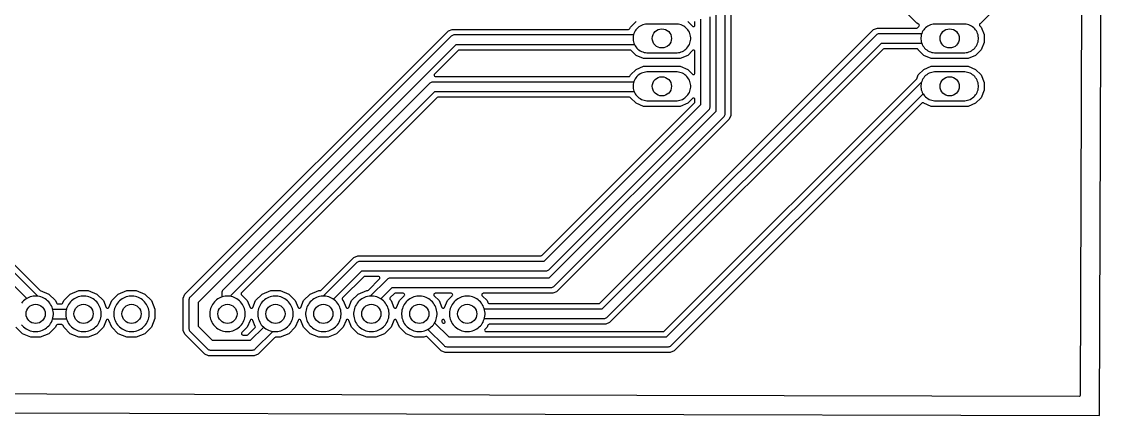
# Model space of a CAD drawing. Header units: millimetres. Extents: x 5.1 to 93.4, y 8.6 to 68.4.
# Drawn here: x 36.1 to 93.4, y 8.6 to 29.5 of the extents above; entities that cross this region are included whole.
import ezdxf

# ---------------------------------------------------------------- set-up
doc = ezdxf.new("R2010")
doc.units = ezdxf.units.MM

msp = doc.modelspace()

# ---------------------------------------------------------------- linework, layer by layer
at = {"layer": '16_copper'}
for points in [[(92.121, 9.614), (92.146, 9.632), (92.162, 9.657), (92.168, 9.684), (92.36, 67.11), (92.354, 67.14), (92.337, 67.165), (92.312, 67.181), (92.284, 67.186), (6.369, 67.382), (6.339, 67.376), (6.314, 67.358), (6.298, 67.333), (6.292, 67.306), (6.1, 9.88), (6.106, 9.85), (6.123, 9.825), (6.148, 9.809), (6.176, 9.804), (92.091, 9.608)], [(58.941, 28.744), (58.904, 28.732), (58.869, 28.714), (58.837, 28.691), (45.009, 14.863), (44.986, 14.831), (44.968, 14.796), (44.956, 14.759), (44.95, 14.72), (44.95, 13.18), (44.956, 13.141), (44.968, 13.104), (44.986, 13.069), (45.009, 13.037), (45.937, 12.109), (45.969, 12.086), (46.004, 12.068), (46.041, 12.056), (46.08, 12.05), (48.32, 12.05), (48.359, 12.056), (48.396, 12.068), (48.431, 12.086), (48.463, 12.109), (49.393, 13.04), (49.407, 13.037), (49.489, 13.03), (49.571, 13.03), (49.653, 13.037), (49.734, 13.052), (49.813, 13.073), (49.89, 13.101), (49.964, 13.136), (50.035, 13.177), (50.103, 13.224), (50.166, 13.276), (50.224, 13.334), (50.276, 13.397), (50.323, 13.465), (50.364, 13.536), (50.399, 13.61), (50.427, 13.687), (50.448, 13.766), (50.463, 13.847), (50.47, 13.929), (50.47, 14.011), (50.463, 14.093), (50.448, 14.174), (50.427, 14.253), (50.399, 14.33), (50.364, 14.404), (50.323, 14.475), (50.276, 14.543), (50.224, 14.606), (50.166, 14.664), (50.103, 14.716), (50.035, 14.763), (49.964, 14.804), (49.89, 14.839), (49.813, 14.867), (49.734, 14.888), (49.653, 14.903), (49.571, 14.91), (49.489, 14.91), (49.407, 14.903), (49.326, 14.888), (49.247, 14.867), (49.17, 14.839), (49.096, 14.804), (49.025, 14.763), (48.957, 14.716), (48.894, 14.664), (48.836, 14.606), (48.784, 14.543), (48.737, 14.475), (48.696, 14.404), (48.661, 14.33), (48.633, 14.253), (48.612, 14.174), (48.597, 14.093), (48.59, 14.011), (48.59, 13.929), (48.597, 13.847), (48.612, 13.766), (48.633, 13.687), (48.661, 13.61), (48.696, 13.536), (48.737, 13.465), (48.784, 13.397), (48.836, 13.334), (48.894, 13.276), (48.91, 13.263), (48.196, 12.55), (46.204, 12.55), (45.45, 13.304), (45.45, 14.596), (59.104, 28.25), (68.546, 28.25), (68.548, 28.244), (68.584, 28.178), (68.625, 28.116), (68.673, 28.058), (68.726, 28.005), (68.784, 27.957), (68.846, 27.916), (68.912, 27.88), (68.981, 27.852), (69.053, 27.83), (69.126, 27.815), (69.201, 27.808), (70.799, 27.808), (70.874, 27.815), (70.947, 27.83), (71.019, 27.852), (71.088, 27.88), (71.154, 27.916), (71.216, 27.957), (71.274, 28.005), (71.327, 28.058), (71.375, 28.116), (71.416, 28.178), (71.452, 28.244), (71.48, 28.313), (71.502, 28.385), (71.517, 28.458), (71.524, 28.533), (71.524, 28.607), (71.517, 28.682), (71.502, 28.755), (71.48, 28.827), (71.452, 28.896), (71.416, 28.962), (71.375, 29.024), (71.327, 29.082), (71.274, 29.135), (71.216, 29.183), (71.154, 29.224), (71.088, 29.26), (71.019, 29.288), (70.947, 29.31), (70.874, 29.325), (70.799, 29.332), (69.201, 29.332), (69.126, 29.325), (69.053, 29.31), (68.981, 29.288), (68.912, 29.26), (68.846, 29.224), (68.784, 29.183), (68.726, 29.135), (68.673, 29.082), (68.625, 29.024), (68.584, 28.962), (68.548, 28.896), (68.52, 28.827), (68.498, 28.755), (68.497, 28.75), (58.98, 28.75)], [(67.016, 13.738), (67.051, 13.756), (67.083, 13.779), (81.624, 28.32), (83.758, 28.32), (83.76, 28.313), (83.788, 28.244), (83.824, 28.178), (83.865, 28.116), (83.913, 28.058), (83.966, 28.005), (84.024, 27.957), (84.086, 27.916), (84.152, 27.88), (84.221, 27.852), (84.293, 27.83), (84.366, 27.815), (84.441, 27.808), (86.039, 27.808), (86.114, 27.815), (86.187, 27.83), (86.259, 27.852), (86.328, 27.88), (86.394, 27.916), (86.456, 27.957), (86.514, 28.005), (86.567, 28.058), (86.615, 28.116), (86.656, 28.178), (86.692, 28.244), (86.72, 28.313), (86.742, 28.385), (86.757, 28.458), (86.764, 28.533), (86.764, 28.607), (86.757, 28.682), (86.742, 28.755), (86.72, 28.827), (86.692, 28.896), (86.656, 28.962), (86.615, 29.024), (86.567, 29.082), (86.514, 29.135), (86.456, 29.183), (86.394, 29.224), (86.328, 29.26), (86.259, 29.288), (86.187, 29.31), (86.114, 29.325), (86.039, 29.332), (84.441, 29.332), (84.366, 29.325), (84.293, 29.31), (84.221, 29.288), (84.152, 29.26), (84.086, 29.224), (84.024, 29.183), (83.966, 29.135), (83.913, 29.082), (83.865, 29.024), (83.824, 28.962), (83.788, 28.896), (83.76, 28.827), (83.758, 28.82), (81.5, 28.82), (81.461, 28.814), (81.424, 28.802), (81.389, 28.784), (81.357, 28.761), (66.816, 14.22), (60.596, 14.22), (60.587, 14.253), (60.559, 14.33), (60.524, 14.404), (60.483, 14.475), (60.436, 14.543), (60.384, 14.606), (60.326, 14.664), (60.263, 14.716), (60.195, 14.763), (60.124, 14.804), (60.05, 14.839), (59.973, 14.867), (59.894, 14.888), (59.813, 14.903), (59.731, 14.91), (59.649, 14.91), (59.567, 14.903), (59.486, 14.888), (59.407, 14.867), (59.33, 14.839), (59.256, 14.804), (59.185, 14.763), (59.117, 14.716), (59.054, 14.664), (58.996, 14.606), (58.944, 14.543), (58.897, 14.475), (58.856, 14.404), (58.821, 14.33), (58.793, 14.253), (58.772, 14.174), (58.757, 14.093), (58.75, 14.011), (58.75, 13.929), (58.757, 13.847), (58.772, 13.766), (58.793, 13.687), (58.821, 13.61), (58.856, 13.536), (58.897, 13.465), (58.944, 13.397), (58.996, 13.334), (59.054, 13.276), (59.117, 13.224), (59.185, 13.177), (59.256, 13.136), (59.33, 13.101), (59.407, 13.073), (59.486, 13.052), (59.567, 13.037), (59.649, 13.03), (59.731, 13.03), (59.813, 13.037), (59.894, 13.052), (59.973, 13.073), (60.05, 13.101), (60.124, 13.136), (60.195, 13.177), (60.263, 13.224), (60.326, 13.276), (60.384, 13.334), (60.436, 13.397), (60.483, 13.465), (60.524, 13.536), (60.559, 13.61), (60.587, 13.687), (60.596, 13.72), (66.94, 13.72), (66.979, 13.726)], [(68.283, 26.556), (68.308, 26.573), (68.323, 26.597), (68.338, 26.632), (68.636, 26.93), (69.027, 27.092), (70.973, 27.092), (71.364, 26.93), (71.62, 26.674), (71.645, 26.657), (71.675, 26.652), (71.705, 26.658), (71.729, 26.676), (71.745, 26.702), (71.75, 26.728), (71.75, 27.872), (71.744, 27.902), (71.727, 27.927), (71.701, 27.943), (71.671, 27.948), (71.642, 27.941), (71.62, 27.926), (71.364, 27.67), (70.973, 27.508), (69.027, 27.508), (68.636, 27.67), (68.378, 27.928), (68.353, 27.944), (68.325, 27.95), (59.259, 27.95), (59.23, 27.944), (59.205, 27.928), (57.958, 26.68), (57.941, 26.655), (57.936, 26.625), (57.942, 26.595), (57.96, 26.571), (57.985, 26.555), (58.012, 26.55), (68.253, 26.55)], [(57.811, 26.244), (57.774, 26.232), (57.739, 26.214), (57.707, 26.191), (46.749, 15.233), (46.726, 15.201), (46.708, 15.166), (46.696, 15.129), (46.69, 15.09), (46.69, 14.861), (46.63, 14.839), (46.556, 14.804), (46.485, 14.763), (46.417, 14.716), (46.354, 14.664), (46.296, 14.606), (46.244, 14.543), (46.197, 14.475), (46.156, 14.404), (46.121, 14.33), (46.093, 14.253), (46.072, 14.174), (46.057, 14.093), (46.05, 14.011), (46.05, 13.929), (46.057, 13.847), (46.072, 13.766), (46.093, 13.687), (46.121, 13.61), (46.156, 13.536), (46.197, 13.465), (46.244, 13.397), (46.296, 13.334), (46.354, 13.276), (46.417, 13.224), (46.485, 13.177), (46.556, 13.136), (46.63, 13.101), (46.707, 13.073), (46.786, 13.052), (46.867, 13.037), (46.949, 13.03), (47.031, 13.03), (47.113, 13.037), (47.194, 13.052), (47.273, 13.073), (47.35, 13.101), (47.424, 13.136), (47.495, 13.177), (47.563, 13.224), (47.626, 13.276), (47.684, 13.334), (47.736, 13.397), (47.783, 13.465), (47.824, 13.536), (47.859, 13.61), (47.887, 13.687), (47.908, 13.766), (47.923, 13.847), (47.93, 13.929), (47.93, 14.011), (47.923, 14.093), (47.908, 14.174), (47.887, 14.253), (47.859, 14.33), (47.824, 14.404), (47.783, 14.475), (47.736, 14.543), (47.684, 14.606), (47.626, 14.664), (47.563, 14.716), (47.495, 14.763), (47.424, 14.804), (47.35, 14.839), (47.273, 14.867), (47.194, 14.888), (47.19, 14.889), (47.19, 14.966), (57.974, 25.75), (68.529, 25.75), (68.548, 25.704), (68.584, 25.638), (68.625, 25.576), (68.673, 25.518), (68.726, 25.465), (68.784, 25.417), (68.846, 25.376), (68.912, 25.34), (68.981, 25.312), (69.053, 25.29), (69.126, 25.275), (69.201, 25.268), (70.799, 25.268), (70.874, 25.275), (70.947, 25.29), (71.019, 25.312), (71.088, 25.34), (71.154, 25.376), (71.216, 25.417), (71.274, 25.465), (71.327, 25.518), (71.375, 25.576), (71.416, 25.638), (71.452, 25.704), (71.48, 25.773), (71.502, 25.845), (71.517, 25.918), (71.524, 25.993), (71.524, 26.067), (71.517, 26.142), (71.502, 26.215), (71.48, 26.287), (71.452, 26.356), (71.416, 26.422), (71.375, 26.484), (71.327, 26.542), (71.274, 26.595), (71.216, 26.643), (71.154, 26.684), (71.088, 26.72), (71.019, 26.748), (70.947, 26.77), (70.874, 26.785), (70.799, 26.792), (69.201, 26.792), (69.126, 26.785), (69.053, 26.77), (68.981, 26.748), (68.912, 26.72), (68.846, 26.684), (68.784, 26.643), (68.726, 26.595), (68.673, 26.542), (68.625, 26.484), (68.584, 26.422), (68.548, 26.356), (68.52, 26.287), (68.508, 26.25), (57.85, 26.25)], [(70.389, 12.236), (70.426, 12.249), (70.461, 12.266), (70.493, 12.29), (83.831, 25.627), (83.865, 25.576), (83.913, 25.518), (83.966, 25.465), (84.024, 25.417), (84.086, 25.376), (84.152, 25.34), (84.221, 25.312), (84.293, 25.29), (84.366, 25.275), (84.441, 25.268), (86.039, 25.268), (86.114, 25.275), (86.187, 25.29), (86.259, 25.312), (86.328, 25.34), (86.394, 25.376), (86.456, 25.417), (86.514, 25.465), (86.567, 25.518), (86.615, 25.576), (86.656, 25.638), (86.692, 25.704), (86.72, 25.773), (86.742, 25.845), (86.757, 25.918), (86.764, 25.993), (86.764, 26.067), (86.757, 26.142), (86.742, 26.215), (86.72, 26.287), (86.692, 26.356), (86.656, 26.422), (86.615, 26.484), (86.567, 26.542), (86.514, 26.595), (86.456, 26.643), (86.394, 26.684), (86.328, 26.72), (86.259, 26.748), (86.187, 26.77), (86.114, 26.785), (86.039, 26.792), (84.441, 26.792), (84.366, 26.785), (84.293, 26.77), (84.221, 26.748), (84.152, 26.72), (84.086, 26.684), (84.024, 26.643), (83.966, 26.595), (83.913, 26.542), (83.865, 26.484), (83.824, 26.422), (83.788, 26.356), (83.76, 26.287), (83.746, 26.242), (83.717, 26.221), (70.227, 12.73), (58.726, 12.73), (57.961, 13.495), (57.984, 13.536), (58.019, 13.61), (58.047, 13.687), (58.068, 13.766), (58.083, 13.847), (58.09, 13.929), (58.09, 14.011), (58.083, 14.093), (58.068, 14.174), (58.047, 14.253), (58.019, 14.33), (57.984, 14.404), (57.943, 14.475), (57.896, 14.543), (57.844, 14.606), (57.786, 14.664), (57.723, 14.716), (57.655, 14.763), (57.584, 14.804), (57.51, 14.839), (57.433, 14.867), (57.354, 14.888), (57.273, 14.903), (57.191, 14.91), (57.109, 14.91), (57.027, 14.903), (56.946, 14.888), (56.867, 14.867), (56.79, 14.839), (56.716, 14.804), (56.645, 14.763), (56.577, 14.716), (56.514, 14.664), (56.456, 14.606), (56.404, 14.543), (56.357, 14.475), (56.316, 14.404), (56.281, 14.33), (56.253, 14.253), (56.232, 14.174), (56.217, 14.093), (56.21, 14.011), (56.21, 13.929), (56.217, 13.847), (56.232, 13.766), (56.253, 13.687), (56.281, 13.61), (56.316, 13.536), (56.357, 13.465), (56.404, 13.397), (56.456, 13.334), (56.514, 13.276), (56.577, 13.224), (56.645, 13.177), (56.716, 13.136), (56.79, 13.101), (56.867, 13.073), (56.946, 13.052), (57.027, 13.037), (57.109, 13.03), (57.191, 13.03), (57.273, 13.037), (57.354, 13.052), (57.433, 13.073), (57.51, 13.101), (57.584, 13.136), (57.603, 13.146), (58.46, 12.29), (58.492, 12.266), (58.527, 12.249), (58.564, 12.236), (58.603, 12.23), (70.35, 12.23)], [(50.831, 14.273), (50.856, 14.291), (50.87, 14.314), (51.019, 14.672), (51.368, 15.021), (51.823, 15.21), (51.9, 15.21), (51.93, 15.216), (51.954, 15.232), (53.688, 16.966), (53.891, 17.05), (63.591, 17.05), (63.62, 17.056), (63.645, 17.072), (71.728, 25.155), (71.744, 25.181), (71.75, 25.209), (71.75, 25.332), (71.744, 25.362), (71.727, 25.387), (71.701, 25.403), (71.671, 25.408), (71.642, 25.401), (71.62, 25.386), (71.364, 25.13), (70.973, 24.968), (69.027, 24.968), (68.636, 25.13), (68.338, 25.428), (68.313, 25.444), (68.285, 25.45), (58.129, 25.45), (58.1, 25.444), (58.075, 25.428), (47.734, 15.087), (47.718, 15.061), (47.712, 15.032), (47.719, 15.002), (47.734, 14.979), (48.041, 14.672), (48.19, 14.314), (48.207, 14.289), (48.232, 14.272), (48.262, 14.267), (48.291, 14.273), (48.316, 14.291), (48.33, 14.314), (48.479, 14.672), (48.828, 15.021), (49.283, 15.21), (49.777, 15.21), (50.232, 15.021), (50.581, 14.672), (50.73, 14.314), (50.747, 14.289), (50.772, 14.272), (50.802, 14.267)], [(53.371, 14.273), (53.396, 14.291), (53.41, 14.314), (53.559, 14.672), (53.908, 15.021), (54.363, 15.21), (54.4, 15.21), (54.43, 15.216), (54.454, 15.232), (55.042, 15.82), (55.059, 15.845), (55.064, 15.875), (55.058, 15.905), (55.04, 15.929), (55.015, 15.945), (54.988, 15.95), (54.259, 15.95), (54.23, 15.944), (54.205, 15.928), (53.089, 14.812), (53.073, 14.786), (53.067, 14.757), (53.074, 14.727), (53.089, 14.704), (53.121, 14.672), (53.27, 14.314), (53.287, 14.289), (53.312, 14.272), (53.342, 14.267)], [(42.033, 13.037), (42.114, 13.052), (42.193, 13.073), (42.27, 13.101), (42.344, 13.136), (42.415, 13.177), (42.483, 13.224), (42.546, 13.276), (42.604, 13.334), (42.656, 13.397), (42.703, 13.465), (42.744, 13.536), (42.779, 13.61), (42.807, 13.687), (42.828, 13.766), (42.843, 13.847), (42.85, 13.929), (42.85, 14.011), (42.843, 14.093), (42.828, 14.174), (42.807, 14.253), (42.779, 14.33), (42.744, 14.404), (42.703, 14.475), (42.656, 14.543), (42.604, 14.606), (42.546, 14.664), (42.483, 14.716), (42.415, 14.763), (42.344, 14.804), (42.27, 14.839), (42.193, 14.867), (42.114, 14.888), (42.033, 14.903), (41.951, 14.91), (41.869, 14.91), (41.787, 14.903), (41.706, 14.888), (41.627, 14.867), (41.55, 14.839), (41.476, 14.804), (41.405, 14.763), (41.337, 14.716), (41.274, 14.664), (41.216, 14.606), (41.164, 14.543), (41.117, 14.475), (41.076, 14.404), (41.041, 14.33), (41.013, 14.253), (40.992, 14.174), (40.977, 14.093), (40.97, 14.011), (40.97, 13.929), (40.977, 13.847), (40.992, 13.766), (41.013, 13.687), (41.041, 13.61), (41.076, 13.536), (41.117, 13.465), (41.164, 13.397), (41.216, 13.334), (41.274, 13.276), (41.337, 13.224), (41.405, 13.177), (41.476, 13.136), (41.55, 13.101), (41.627, 13.073), (41.706, 13.052), (41.787, 13.037), (41.869, 13.03), (41.951, 13.03)], [(55.911, 14.273), (55.936, 14.291), (55.95, 14.314), (56.099, 14.672), (56.356, 14.93), (56.373, 14.955), (56.379, 14.985), (56.372, 15.014), (56.355, 15.039), (56.329, 15.055), (56.302, 15.06), (55.869, 15.06), (55.839, 15.054), (55.815, 15.037), (55.609, 14.832), (55.593, 14.806), (55.587, 14.777), (55.594, 14.747), (55.609, 14.724), (55.661, 14.672), (55.81, 14.314), (55.827, 14.289), (55.852, 14.272), (55.882, 14.267)], [(58.451, 14.273), (58.476, 14.291), (58.49, 14.314), (58.639, 14.672), (58.896, 14.93), (58.913, 14.955), (58.919, 14.985), (58.912, 15.014), (58.895, 15.039), (58.869, 15.055), (58.842, 15.06), (57.998, 15.06), (57.968, 15.054), (57.943, 15.037), (57.926, 15.011), (57.921, 14.981), (57.928, 14.952), (57.944, 14.93), (58.201, 14.672), (58.35, 14.314), (58.367, 14.289), (58.392, 14.272), (58.422, 14.267)], [(48.07, 12.856), (48.095, 12.872), (48.446, 13.224), (48.463, 13.249), (48.468, 13.279), (48.463, 13.307), (48.33, 13.626), (48.313, 13.651), (48.288, 13.668), (48.258, 13.673), (48.229, 13.667), (48.204, 13.649), (48.19, 13.626), (48.041, 13.268), (47.753, 12.98), (47.737, 12.955), (47.731, 12.925), (47.738, 12.895), (47.755, 12.871), (47.781, 12.855), (47.807, 12.85), (48.041, 12.85)], [(58.471, 13.479), (58.496, 13.496), (58.512, 13.522), (58.516, 13.552), (58.511, 13.578), (58.49, 13.626), (58.473, 13.651), (58.448, 13.668), (58.418, 13.673), (58.389, 13.667), (58.364, 13.649), (58.35, 13.626), (58.341, 13.606), (58.335, 13.576), (58.342, 13.547), (58.358, 13.523), (58.386, 13.495), (58.412, 13.478), (58.441, 13.472)]]:
    msp.add_lwpolyline(points, close=True, dxfattribs=at)
for points in [[(90.166, 32.641), (86.899, 29.374), (86.864, 29.359), (86.839, 29.342), (86.822, 29.317), (86.817, 29.287), (86.823, 29.257), (86.839, 29.235), (86.902, 29.172), (87.064, 28.781), (87.064, 28.359), (86.902, 27.968), (86.604, 27.67), (86.213, 27.508), (84.267, 27.508), (83.876, 27.67), (83.578, 27.968), (83.576, 27.973), (83.559, 27.998), (83.533, 28.015), (83.505, 28.02), (81.779, 28.02), (81.75, 28.014), (81.725, 27.998), (67.232, 13.504), (67.029, 13.42), (60.855, 13.42), (60.825, 13.414), (60.8, 13.397), (60.785, 13.373), (60.741, 13.268), (60.634, 13.16), (60.617, 13.135), (60.611, 13.105), (60.618, 13.076), (60.635, 13.051), (60.661, 13.035), (60.688, 13.03), (70.071, 13.03), (70.101, 13.036), (70.125, 13.053), (83.478, 26.406), (83.494, 26.43), (83.578, 26.632), (83.876, 26.93), (84.267, 27.092), (86.213, 27.092), (86.604, 26.93), (86.902, 26.632), (87.064, 26.241), (87.064, 25.819), (86.902, 25.428), (86.604, 25.13), (86.213, 24.968), (84.267, 24.968), (83.876, 25.13), (83.871, 25.135), (83.846, 25.152), (83.816, 25.158), (83.786, 25.151), (83.763, 25.135), (70.642, 12.014), (70.44, 11.93), (58.514, 11.93), (58.311, 12.014), (57.573, 12.752), (57.548, 12.769), (57.518, 12.775), (57.49, 12.769), (57.397, 12.73), (56.903, 12.73), (56.448, 12.919), (56.099, 13.268), (55.95, 13.626), (55.933, 13.651), (55.908, 13.668), (55.878, 13.673), (55.849, 13.667), (55.824, 13.649), (55.81, 13.626), (55.661, 13.268), (55.312, 12.919), (54.857, 12.73), (54.363, 12.73), (53.908, 12.919), (53.559, 13.268), (53.41, 13.626), (53.393, 13.651), (53.368, 13.668), (53.338, 13.673), (53.309, 13.667), (53.284, 13.649), (53.27, 13.626), (53.121, 13.268), (52.772, 12.919), (52.317, 12.73), (51.823, 12.73), (51.368, 12.919), (51.019, 13.268), (50.87, 13.626), (50.853, 13.651), (50.828, 13.668), (50.798, 13.673), (50.769, 13.667), (50.744, 13.649), (50.73, 13.626), (50.581, 13.268), (50.232, 12.919), (49.777, 12.73), (49.54, 12.73), (49.51, 12.724), (49.486, 12.708), (48.612, 11.834), (48.409, 11.75), (45.991, 11.75), (45.788, 11.834), (44.734, 12.888), (44.65, 13.091), (44.65, 14.809), (44.734, 15.012), (58.688, 28.966), (58.891, 29.05), (68.236, 29.05), (68.266, 29.056), (68.291, 29.073), (68.307, 29.097), (68.338, 29.172), (68.636, 29.47)], [(72.85, 31.296), (72.85, 24.704), (64.006, 15.86), (55.59, 15.86), (55.551, 15.854), (55.514, 15.841), (55.479, 15.824), (55.447, 15.8), (54.555, 14.909), (54.487, 14.903), (54.406, 14.888), (54.327, 14.867), (54.25, 14.839), (54.176, 14.804), (54.105, 14.763), (54.037, 14.716), (53.974, 14.664), (53.916, 14.606), (53.864, 14.543), (53.817, 14.475), (53.776, 14.404), (53.741, 14.33), (53.713, 14.253), (53.692, 14.174), (53.677, 14.093), (53.67, 14.011), (53.67, 13.929), (53.677, 13.847), (53.692, 13.766), (53.713, 13.687), (53.741, 13.61), (53.776, 13.536), (53.817, 13.465), (53.864, 13.397), (53.916, 13.334), (53.974, 13.276), (54.037, 13.224), (54.105, 13.177), (54.176, 13.136), (54.25, 13.101), (54.327, 13.073), (54.406, 13.052), (54.487, 13.037), (54.569, 13.03), (54.651, 13.03), (54.733, 13.037), (54.814, 13.052), (54.893, 13.073), (54.97, 13.101), (55.044, 13.136), (55.115, 13.177), (55.183, 13.224), (55.246, 13.276), (55.304, 13.334), (55.356, 13.397), (55.403, 13.465), (55.444, 13.536), (55.479, 13.61), (55.507, 13.687), (55.528, 13.766), (55.543, 13.847), (55.55, 13.929), (55.55, 14.011), (55.543, 14.093), (55.528, 14.174), (55.507, 14.253), (55.479, 14.33), (55.444, 14.404), (55.403, 14.475), (55.356, 14.543), (55.304, 14.606), (55.246, 14.664), (55.183, 14.716), (55.116, 14.763), (55.713, 15.36), (64.129, 15.36), (64.168, 15.366), (64.206, 15.378), (64.241, 15.396), (64.273, 15.419), (73.291, 24.437), (73.314, 24.469), (73.332, 24.504), (73.344, 24.541), (73.35, 24.58), (73.35, 31.42)], [(73.65, 31.509), (73.65, 24.491), (73.566, 24.288), (64.421, 15.144), (64.219, 15.06), (60.538, 15.06), (60.508, 15.054), (60.483, 15.037), (60.466, 15.011), (60.461, 14.981), (60.468, 14.952), (60.484, 14.93), (60.741, 14.672), (60.785, 14.567), (60.802, 14.542), (60.827, 14.525), (60.855, 14.52), (66.661, 14.52), (66.69, 14.526), (66.715, 14.542), (81.208, 29.036), (81.411, 29.12), (83.505, 29.12), (83.535, 29.126), (83.56, 29.143), (83.576, 29.167), (83.578, 29.172), (83.614, 29.208), (83.63, 29.233), (83.636, 29.263), (83.63, 29.292), (83.612, 29.317), (83.589, 29.332), (83.496, 29.37), (82.58, 30.286)], [(72.05, 29.596), (72.05, 25.054), (63.746, 16.75), (53.98, 16.75), (53.941, 16.744), (53.904, 16.732), (53.869, 16.714), (53.837, 16.691), (52.056, 14.91), (52.029, 14.91), (51.947, 14.903), (51.866, 14.888), (51.787, 14.867), (51.71, 14.839), (51.636, 14.804), (51.565, 14.763), (51.497, 14.716), (51.434, 14.664), (51.376, 14.606), (51.324, 14.543), (51.277, 14.475), (51.236, 14.404), (51.201, 14.33), (51.173, 14.253), (51.152, 14.174), (51.137, 14.093), (51.13, 14.011), (51.13, 13.929), (51.137, 13.847), (51.152, 13.766), (51.173, 13.687), (51.201, 13.61), (51.236, 13.536), (51.277, 13.465), (51.324, 13.397), (51.376, 13.334), (51.434, 13.276), (51.497, 13.224), (51.565, 13.177), (51.636, 13.136), (51.71, 13.101), (51.787, 13.073), (51.866, 13.052), (51.947, 13.037), (52.029, 13.03), (52.111, 13.03), (52.193, 13.037), (52.274, 13.052), (52.353, 13.073), (52.43, 13.101), (52.504, 13.136), (52.575, 13.177), (52.643, 13.224), (52.706, 13.276), (52.764, 13.334), (52.816, 13.397), (52.863, 13.465), (52.904, 13.536), (52.939, 13.61), (52.967, 13.687), (52.988, 13.766), (53.003, 13.847), (53.01, 13.929), (53.01, 14.011), (53.003, 14.093), (52.988, 14.174), (52.967, 14.253), (52.939, 14.33), (52.904, 14.404), (52.863, 14.475), (52.816, 14.543), (52.764, 14.606), (52.706, 14.664), (52.643, 14.716), (52.6, 14.746), (54.104, 16.25), (63.87, 16.25), (63.909, 16.256), (63.946, 16.268), (63.981, 16.286), (64.013, 16.309), (72.491, 24.787), (72.514, 24.819), (72.532, 24.854), (72.544, 24.891), (72.55, 24.93), (72.55, 29.72)], [(71.364, 29.47), (71.62, 29.214), (71.645, 29.197), (71.675, 29.192), (71.705, 29.198), (71.729, 29.216), (71.745, 29.242), (71.75, 29.268), (71.75, 29.441), (71.744, 29.47)], [(36.084, 13.397), (36.136, 13.334), (36.194, 13.276), (36.257, 13.224), (36.325, 13.177), (36.396, 13.136), (36.47, 13.101), (36.547, 13.073), (36.626, 13.052), (36.707, 13.037), (36.789, 13.03), (36.871, 13.03), (36.953, 13.037), (37.034, 13.052), (37.113, 13.073), (37.19, 13.101), (37.264, 13.136), (37.335, 13.177), (37.403, 13.224), (37.466, 13.276), (37.524, 13.334), (37.576, 13.397), (37.623, 13.465), (37.664, 13.536), (37.699, 13.61), (37.727, 13.687), (37.731, 13.7), (38.469, 13.7), (38.473, 13.687), (38.501, 13.61), (38.536, 13.536), (38.577, 13.465), (38.624, 13.397), (38.676, 13.334), (38.734, 13.276), (38.797, 13.224), (38.865, 13.177), (38.936, 13.136), (39.01, 13.101), (39.087, 13.073), (39.166, 13.052), (39.247, 13.037), (39.329, 13.03), (39.411, 13.03), (39.493, 13.037), (39.574, 13.052), (39.653, 13.073), (39.73, 13.101), (39.804, 13.136), (39.875, 13.177), (39.943, 13.224), (40.006, 13.276), (40.064, 13.334), (40.116, 13.397), (40.163, 13.465), (40.204, 13.536), (40.239, 13.61), (40.267, 13.687), (40.288, 13.766), (40.303, 13.847), (40.31, 13.929), (40.31, 14.011), (40.303, 14.093), (40.288, 14.174), (40.267, 14.253), (40.239, 14.33), (40.204, 14.404), (40.163, 14.475), (40.116, 14.543), (40.064, 14.606), (40.006, 14.664), (39.943, 14.716), (39.875, 14.763), (39.804, 14.804), (39.73, 14.839), (39.653, 14.867), (39.574, 14.888), (39.493, 14.903), (39.411, 14.91), (39.329, 14.91), (39.247, 14.903), (39.166, 14.888), (39.087, 14.867), (39.01, 14.839), (38.936, 14.804), (38.865, 14.763), (38.797, 14.716), (38.734, 14.664), (38.676, 14.606), (38.624, 14.543), (38.577, 14.475), (38.536, 14.404), (38.501, 14.33), (38.473, 14.253), (38.459, 14.2), (37.741, 14.2), (37.727, 14.253), (37.699, 14.33), (37.664, 14.404), (37.623, 14.475), (37.576, 14.543), (37.524, 14.606), (37.466, 14.664), (37.403, 14.716), (37.335, 14.763), (37.264, 14.804), (37.19, 14.839), (37.113, 14.867), (37.034, 14.888), (36.953, 14.903), (36.951, 14.903), (23.1, 28.754)], [(23.422, 28.855), (37.051, 15.227), (37.076, 15.21), (37.532, 15.021), (37.881, 14.672), (37.933, 14.547), (37.95, 14.522), (37.975, 14.505), (38.003, 14.5), (38.197, 14.5), (38.226, 14.506), (38.251, 14.523), (38.267, 14.547), (38.319, 14.672), (38.668, 15.021), (39.123, 15.21), (39.617, 15.21), (40.072, 15.021), (40.421, 14.672), (40.57, 14.314), (40.587, 14.289), (40.612, 14.272), (40.642, 14.267), (40.671, 14.273), (40.696, 14.291), (40.71, 14.314), (40.859, 14.672), (41.208, 15.021), (41.663, 15.21), (42.157, 15.21), (42.612, 15.021), (42.961, 14.672), (43.15, 14.217), (43.15, 13.723), (42.961, 13.268), (42.612, 12.919), (42.157, 12.73), (41.663, 12.73), (41.208, 12.919), (40.859, 13.268), (40.71, 13.626), (40.693, 13.651), (40.668, 13.668), (40.638, 13.673), (40.609, 13.667), (40.584, 13.649), (40.57, 13.626), (40.421, 13.268), (40.072, 12.919), (39.617, 12.73), (39.123, 12.73), (38.668, 12.919), (38.319, 13.268), (38.284, 13.353), (38.267, 13.378), (38.241, 13.395), (38.213, 13.4), (37.987, 13.4), (37.957, 13.394), (37.932, 13.377), (37.916, 13.353), (37.881, 13.268), (37.532, 12.919), (37.077, 12.73), (36.583, 12.73), (36.128, 12.919), (35.779, 13.268)], [(22.659, 28.487), (36.362, 14.785), (36.325, 14.763), (36.257, 14.716), (36.194, 14.664), (36.136, 14.606), (36.084, 14.543)]]:
    msp.add_lwpolyline(points, dxfattribs=at)
at = {"layer": '1_copper'}
for points in [[(70.874, 27.815), (70.947, 27.83), (71.019, 27.852), (71.088, 27.88), (71.154, 27.916), (71.216, 27.957), (71.274, 28.005), (71.327, 28.058), (71.375, 28.116), (71.416, 28.178), (71.452, 28.244), (71.48, 28.313), (71.502, 28.385), (71.517, 28.458), (71.524, 28.533), (71.524, 28.607), (71.517, 28.682), (71.502, 28.755), (71.48, 28.827), (71.452, 28.896), (71.416, 28.962), (71.375, 29.024), (71.327, 29.082), (71.274, 29.135), (71.216, 29.183), (71.154, 29.224), (71.088, 29.26), (71.019, 29.288), (70.947, 29.31), (70.874, 29.325), (70.799, 29.332), (69.201, 29.332), (69.126, 29.325), (69.053, 29.31), (68.981, 29.288), (68.912, 29.26), (68.846, 29.224), (68.784, 29.183), (68.726, 29.135), (68.673, 29.082), (68.625, 29.024), (68.584, 28.962), (68.548, 28.896), (68.52, 28.827), (68.498, 28.755), (68.483, 28.682), (68.476, 28.607), (68.476, 28.533), (68.483, 28.458), (68.498, 28.385), (68.52, 28.313), (68.548, 28.244), (68.584, 28.178), (68.625, 28.116), (68.673, 28.058), (68.726, 28.005), (68.784, 27.957), (68.846, 27.916), (68.912, 27.88), (68.981, 27.852), (69.053, 27.83), (69.126, 27.815), (69.201, 27.808), (70.799, 27.808)], [(86.114, 27.815), (86.187, 27.83), (86.259, 27.852), (86.328, 27.88), (86.394, 27.916), (86.456, 27.957), (86.514, 28.005), (86.567, 28.058), (86.615, 28.116), (86.656, 28.178), (86.692, 28.244), (86.72, 28.313), (86.742, 28.385), (86.757, 28.458), (86.764, 28.533), (86.764, 28.607), (86.757, 28.682), (86.742, 28.755), (86.72, 28.827), (86.692, 28.896), (86.656, 28.962), (86.615, 29.024), (86.567, 29.082), (86.514, 29.135), (86.456, 29.183), (86.394, 29.224), (86.328, 29.26), (86.259, 29.288), (86.187, 29.31), (86.114, 29.325), (86.039, 29.332), (84.441, 29.332), (84.366, 29.325), (84.293, 29.31), (84.221, 29.288), (84.152, 29.26), (84.086, 29.224), (84.024, 29.183), (83.966, 29.135), (83.913, 29.082), (83.865, 29.024), (83.824, 28.962), (83.788, 28.896), (83.76, 28.827), (83.738, 28.755), (83.723, 28.682), (83.716, 28.607), (83.716, 28.533), (83.723, 28.458), (83.738, 28.385), (83.76, 28.313), (83.788, 28.244), (83.824, 28.178), (83.865, 28.116), (83.913, 28.058), (83.966, 28.005), (84.024, 27.957), (84.086, 27.916), (84.152, 27.88), (84.221, 27.852), (84.293, 27.83), (84.366, 27.815), (84.441, 27.808), (86.039, 27.808)], [(70.874, 25.275), (70.947, 25.29), (71.019, 25.312), (71.088, 25.34), (71.154, 25.376), (71.216, 25.417), (71.274, 25.465), (71.327, 25.518), (71.375, 25.576), (71.416, 25.638), (71.452, 25.704), (71.48, 25.773), (71.502, 25.845), (71.517, 25.918), (71.524, 25.993), (71.524, 26.067), (71.517, 26.142), (71.502, 26.215), (71.48, 26.287), (71.452, 26.356), (71.416, 26.422), (71.375, 26.484), (71.327, 26.542), (71.274, 26.595), (71.216, 26.643), (71.154, 26.684), (71.088, 26.72), (71.019, 26.748), (70.947, 26.77), (70.874, 26.785), (70.799, 26.792), (69.201, 26.792), (69.126, 26.785), (69.053, 26.77), (68.981, 26.748), (68.912, 26.72), (68.846, 26.684), (68.784, 26.643), (68.726, 26.595), (68.673, 26.542), (68.625, 26.484), (68.584, 26.422), (68.548, 26.356), (68.52, 26.287), (68.498, 26.215), (68.483, 26.142), (68.476, 26.067), (68.476, 25.993), (68.483, 25.918), (68.498, 25.845), (68.52, 25.773), (68.548, 25.704), (68.584, 25.638), (68.625, 25.576), (68.673, 25.518), (68.726, 25.465), (68.784, 25.417), (68.846, 25.376), (68.912, 25.34), (68.981, 25.312), (69.053, 25.29), (69.126, 25.275), (69.201, 25.268), (70.799, 25.268)], [(86.114, 25.275), (86.187, 25.29), (86.259, 25.312), (86.328, 25.34), (86.394, 25.376), (86.456, 25.417), (86.514, 25.465), (86.567, 25.518), (86.615, 25.576), (86.656, 25.638), (86.692, 25.704), (86.72, 25.773), (86.742, 25.845), (86.757, 25.918), (86.764, 25.993), (86.764, 26.067), (86.757, 26.142), (86.742, 26.215), (86.72, 26.287), (86.692, 26.356), (86.656, 26.422), (86.615, 26.484), (86.567, 26.542), (86.514, 26.595), (86.456, 26.643), (86.394, 26.684), (86.328, 26.72), (86.259, 26.748), (86.187, 26.77), (86.114, 26.785), (86.039, 26.792), (84.441, 26.792), (84.366, 26.785), (84.293, 26.77), (84.221, 26.748), (84.152, 26.72), (84.086, 26.684), (84.024, 26.643), (83.966, 26.595), (83.913, 26.542), (83.865, 26.484), (83.824, 26.422), (83.788, 26.356), (83.76, 26.287), (83.738, 26.215), (83.723, 26.142), (83.716, 26.067), (83.716, 25.993), (83.723, 25.918), (83.738, 25.845), (83.76, 25.773), (83.788, 25.704), (83.824, 25.638), (83.865, 25.576), (83.913, 25.518), (83.966, 25.465), (84.024, 25.417), (84.086, 25.376), (84.152, 25.34), (84.221, 25.312), (84.293, 25.29), (84.366, 25.275), (84.441, 25.268), (86.039, 25.268)], [(39.493, 13.037), (39.574, 13.052), (39.653, 13.073), (39.73, 13.101), (39.804, 13.136), (39.875, 13.177), (39.943, 13.224), (40.006, 13.276), (40.064, 13.334), (40.116, 13.397), (40.163, 13.465), (40.204, 13.536), (40.239, 13.61), (40.267, 13.687), (40.288, 13.766), (40.303, 13.847), (40.31, 13.929), (40.31, 14.011), (40.303, 14.093), (40.288, 14.174), (40.267, 14.253), (40.239, 14.33), (40.204, 14.404), (40.163, 14.475), (40.116, 14.543), (40.064, 14.606), (40.006, 14.664), (39.943, 14.716), (39.875, 14.763), (39.804, 14.804), (39.73, 14.839), (39.653, 14.867), (39.574, 14.888), (39.493, 14.903), (39.411, 14.91), (39.329, 14.91), (39.247, 14.903), (39.166, 14.888), (39.087, 14.867), (39.01, 14.839), (38.936, 14.804), (38.865, 14.763), (38.797, 14.716), (38.734, 14.664), (38.676, 14.606), (38.624, 14.543), (38.577, 14.475), (38.536, 14.404), (38.501, 14.33), (38.473, 14.253), (38.452, 14.174), (38.437, 14.093), (38.43, 14.011), (38.43, 13.929), (38.437, 13.847), (38.452, 13.766), (38.473, 13.687), (38.501, 13.61), (38.536, 13.536), (38.577, 13.465), (38.624, 13.397), (38.676, 13.334), (38.734, 13.276), (38.797, 13.224), (38.865, 13.177), (38.936, 13.136), (39.01, 13.101), (39.087, 13.073), (39.166, 13.052), (39.247, 13.037), (39.329, 13.03), (39.411, 13.03)], [(42.033, 13.037), (42.114, 13.052), (42.193, 13.073), (42.27, 13.101), (42.344, 13.136), (42.415, 13.177), (42.483, 13.224), (42.546, 13.276), (42.604, 13.334), (42.656, 13.397), (42.703, 13.465), (42.744, 13.536), (42.779, 13.61), (42.807, 13.687), (42.828, 13.766), (42.843, 13.847), (42.85, 13.929), (42.85, 14.011), (42.843, 14.093), (42.828, 14.174), (42.807, 14.253), (42.779, 14.33), (42.744, 14.404), (42.703, 14.475), (42.656, 14.543), (42.604, 14.606), (42.546, 14.664), (42.483, 14.716), (42.415, 14.763), (42.344, 14.804), (42.27, 14.839), (42.193, 14.867), (42.114, 14.888), (42.033, 14.903), (41.951, 14.91), (41.869, 14.91), (41.787, 14.903), (41.706, 14.888), (41.627, 14.867), (41.55, 14.839), (41.476, 14.804), (41.405, 14.763), (41.337, 14.716), (41.274, 14.664), (41.216, 14.606), (41.164, 14.543), (41.117, 14.475), (41.076, 14.404), (41.041, 14.33), (41.013, 14.253), (40.992, 14.174), (40.977, 14.093), (40.97, 14.011), (40.97, 13.929), (40.977, 13.847), (40.992, 13.766), (41.013, 13.687), (41.041, 13.61), (41.076, 13.536), (41.117, 13.465), (41.164, 13.397), (41.216, 13.334), (41.274, 13.276), (41.337, 13.224), (41.405, 13.177), (41.476, 13.136), (41.55, 13.101), (41.627, 13.073), (41.706, 13.052), (41.787, 13.037), (41.869, 13.03), (41.951, 13.03)], [(47.113, 13.037), (47.194, 13.052), (47.273, 13.073), (47.35, 13.101), (47.424, 13.136), (47.495, 13.177), (47.563, 13.224), (47.626, 13.276), (47.684, 13.334), (47.736, 13.397), (47.783, 13.465), (47.824, 13.536), (47.859, 13.61), (47.887, 13.687), (47.908, 13.766), (47.923, 13.847), (47.93, 13.929), (47.93, 14.011), (47.923, 14.093), (47.908, 14.174), (47.887, 14.253), (47.859, 14.33), (47.824, 14.404), (47.783, 14.475), (47.736, 14.543), (47.684, 14.606), (47.626, 14.664), (47.563, 14.716), (47.495, 14.763), (47.424, 14.804), (47.35, 14.839), (47.273, 14.867), (47.194, 14.888), (47.113, 14.903), (47.031, 14.91), (46.949, 14.91), (46.867, 14.903), (46.786, 14.888), (46.707, 14.867), (46.63, 14.839), (46.556, 14.804), (46.485, 14.763), (46.417, 14.716), (46.354, 14.664), (46.296, 14.606), (46.244, 14.543), (46.197, 14.475), (46.156, 14.404), (46.121, 14.33), (46.093, 14.253), (46.072, 14.174), (46.057, 14.093), (46.05, 14.011), (46.05, 13.929), (46.057, 13.847), (46.072, 13.766), (46.093, 13.687), (46.121, 13.61), (46.156, 13.536), (46.197, 13.465), (46.244, 13.397), (46.296, 13.334), (46.354, 13.276), (46.417, 13.224), (46.485, 13.177), (46.556, 13.136), (46.63, 13.101), (46.707, 13.073), (46.786, 13.052), (46.867, 13.037), (46.949, 13.03), (47.031, 13.03)], [(49.653, 13.037), (49.734, 13.052), (49.813, 13.073), (49.89, 13.101), (49.964, 13.136), (50.035, 13.177), (50.103, 13.224), (50.166, 13.276), (50.224, 13.334), (50.276, 13.397), (50.323, 13.465), (50.364, 13.536), (50.399, 13.61), (50.427, 13.687), (50.448, 13.766), (50.463, 13.847), (50.47, 13.929), (50.47, 14.011), (50.463, 14.093), (50.448, 14.174), (50.427, 14.253), (50.399, 14.33), (50.364, 14.404), (50.323, 14.475), (50.276, 14.543), (50.224, 14.606), (50.166, 14.664), (50.103, 14.716), (50.035, 14.763), (49.964, 14.804), (49.89, 14.839), (49.813, 14.867), (49.734, 14.888), (49.653, 14.903), (49.571, 14.91), (49.489, 14.91), (49.407, 14.903), (49.326, 14.888), (49.247, 14.867), (49.17, 14.839), (49.096, 14.804), (49.025, 14.763), (48.957, 14.716), (48.894, 14.664), (48.836, 14.606), (48.784, 14.543), (48.737, 14.475), (48.696, 14.404), (48.661, 14.33), (48.633, 14.253), (48.612, 14.174), (48.597, 14.093), (48.59, 14.011), (48.59, 13.929), (48.597, 13.847), (48.612, 13.766), (48.633, 13.687), (48.661, 13.61), (48.696, 13.536), (48.737, 13.465), (48.784, 13.397), (48.836, 13.334), (48.894, 13.276), (48.957, 13.224), (49.025, 13.177), (49.096, 13.136), (49.17, 13.101), (49.247, 13.073), (49.326, 13.052), (49.407, 13.037), (49.489, 13.03), (49.571, 13.03)], [(52.193, 13.037), (52.274, 13.052), (52.353, 13.073), (52.43, 13.101), (52.504, 13.136), (52.575, 13.177), (52.643, 13.224), (52.706, 13.276), (52.764, 13.334), (52.816, 13.397), (52.863, 13.465), (52.904, 13.536), (52.939, 13.61), (52.967, 13.687), (52.988, 13.766), (53.003, 13.847), (53.01, 13.929), (53.01, 14.011), (53.003, 14.093), (52.988, 14.174), (52.967, 14.253), (52.939, 14.33), (52.904, 14.404), (52.863, 14.475), (52.816, 14.543), (52.764, 14.606), (52.706, 14.664), (52.643, 14.716), (52.575, 14.763), (52.504, 14.804), (52.43, 14.839), (52.353, 14.867), (52.274, 14.888), (52.193, 14.903), (52.111, 14.91), (52.029, 14.91), (51.947, 14.903), (51.866, 14.888), (51.787, 14.867), (51.71, 14.839), (51.636, 14.804), (51.565, 14.763), (51.497, 14.716), (51.434, 14.664), (51.376, 14.606), (51.324, 14.543), (51.277, 14.475), (51.236, 14.404), (51.201, 14.33), (51.173, 14.253), (51.152, 14.174), (51.137, 14.093), (51.13, 14.011), (51.13, 13.929), (51.137, 13.847), (51.152, 13.766), (51.173, 13.687), (51.201, 13.61), (51.236, 13.536), (51.277, 13.465), (51.324, 13.397), (51.376, 13.334), (51.434, 13.276), (51.497, 13.224), (51.565, 13.177), (51.636, 13.136), (51.71, 13.101), (51.787, 13.073), (51.866, 13.052), (51.947, 13.037), (52.029, 13.03), (52.111, 13.03)], [(54.733, 13.037), (54.814, 13.052), (54.893, 13.073), (54.97, 13.101), (55.044, 13.136), (55.115, 13.177), (55.183, 13.224), (55.246, 13.276), (55.304, 13.334), (55.356, 13.397), (55.403, 13.465), (55.444, 13.536), (55.479, 13.61), (55.507, 13.687), (55.528, 13.766), (55.543, 13.847), (55.55, 13.929), (55.55, 14.011), (55.543, 14.093), (55.528, 14.174), (55.507, 14.253), (55.479, 14.33), (55.444, 14.404), (55.403, 14.475), (55.356, 14.543), (55.304, 14.606), (55.246, 14.664), (55.183, 14.716), (55.115, 14.763), (55.044, 14.804), (54.97, 14.839), (54.893, 14.867), (54.814, 14.888), (54.733, 14.903), (54.651, 14.91), (54.569, 14.91), (54.487, 14.903), (54.406, 14.888), (54.327, 14.867), (54.25, 14.839), (54.176, 14.804), (54.105, 14.763), (54.037, 14.716), (53.974, 14.664), (53.916, 14.606), (53.864, 14.543), (53.817, 14.475), (53.776, 14.404), (53.741, 14.33), (53.713, 14.253), (53.692, 14.174), (53.677, 14.093), (53.67, 14.011), (53.67, 13.929), (53.677, 13.847), (53.692, 13.766), (53.713, 13.687), (53.741, 13.61), (53.776, 13.536), (53.817, 13.465), (53.864, 13.397), (53.916, 13.334), (53.974, 13.276), (54.037, 13.224), (54.105, 13.177), (54.176, 13.136), (54.25, 13.101), (54.327, 13.073), (54.406, 13.052), (54.487, 13.037), (54.569, 13.03), (54.651, 13.03)], [(57.273, 13.037), (57.354, 13.052), (57.433, 13.073), (57.51, 13.101), (57.584, 13.136), (57.655, 13.177), (57.723, 13.224), (57.786, 13.276), (57.844, 13.334), (57.896, 13.397), (57.943, 13.465), (57.984, 13.536), (58.019, 13.61), (58.047, 13.687), (58.068, 13.766), (58.083, 13.847), (58.09, 13.929), (58.09, 14.011), (58.083, 14.093), (58.068, 14.174), (58.047, 14.253), (58.019, 14.33), (57.984, 14.404), (57.943, 14.475), (57.896, 14.543), (57.844, 14.606), (57.786, 14.664), (57.723, 14.716), (57.655, 14.763), (57.584, 14.804), (57.51, 14.839), (57.433, 14.867), (57.354, 14.888), (57.273, 14.903), (57.191, 14.91), (57.109, 14.91), (57.027, 14.903), (56.946, 14.888), (56.867, 14.867), (56.79, 14.839), (56.716, 14.804), (56.645, 14.763), (56.577, 14.716), (56.514, 14.664), (56.456, 14.606), (56.404, 14.543), (56.357, 14.475), (56.316, 14.404), (56.281, 14.33), (56.253, 14.253), (56.232, 14.174), (56.217, 14.093), (56.21, 14.011), (56.21, 13.929), (56.217, 13.847), (56.232, 13.766), (56.253, 13.687), (56.281, 13.61), (56.316, 13.536), (56.357, 13.465), (56.404, 13.397), (56.456, 13.334), (56.514, 13.276), (56.577, 13.224), (56.645, 13.177), (56.716, 13.136), (56.79, 13.101), (56.867, 13.073), (56.946, 13.052), (57.027, 13.037), (57.109, 13.03), (57.191, 13.03)], [(59.813, 13.037), (59.894, 13.052), (59.973, 13.073), (60.05, 13.101), (60.124, 13.136), (60.195, 13.177), (60.263, 13.224), (60.326, 13.276), (60.384, 13.334), (60.436, 13.397), (60.483, 13.465), (60.524, 13.536), (60.559, 13.61), (60.587, 13.687), (60.608, 13.766), (60.623, 13.847), (60.63, 13.929), (60.63, 14.011), (60.623, 14.093), (60.608, 14.174), (60.587, 14.253), (60.559, 14.33), (60.524, 14.404), (60.483, 14.475), (60.436, 14.543), (60.384, 14.606), (60.326, 14.664), (60.263, 14.716), (60.195, 14.763), (60.124, 14.804), (60.05, 14.839), (59.973, 14.867), (59.894, 14.888), (59.813, 14.903), (59.731, 14.91), (59.649, 14.91), (59.567, 14.903), (59.486, 14.888), (59.407, 14.867), (59.33, 14.839), (59.256, 14.804), (59.185, 14.763), (59.117, 14.716), (59.054, 14.664), (58.996, 14.606), (58.944, 14.543), (58.897, 14.475), (58.856, 14.404), (58.821, 14.33), (58.793, 14.253), (58.772, 14.174), (58.757, 14.093), (58.75, 14.011), (58.75, 13.929), (58.757, 13.847), (58.772, 13.766), (58.793, 13.687), (58.821, 13.61), (58.856, 13.536), (58.897, 13.465), (58.944, 13.397), (58.996, 13.334), (59.054, 13.276), (59.117, 13.224), (59.185, 13.177), (59.256, 13.136), (59.33, 13.101), (59.407, 13.073), (59.486, 13.052), (59.567, 13.037), (59.649, 13.03), (59.731, 13.03)]]:
    msp.add_lwpolyline(points, close=True, dxfattribs=at)
msp.add_lwpolyline([(36.084, 13.397), (36.136, 13.334), (36.194, 13.276), (36.257, 13.224), (36.325, 13.177), (36.396, 13.136), (36.47, 13.101), (36.547, 13.073), (36.626, 13.052), (36.707, 13.037), (36.789, 13.03), (36.871, 13.03), (36.953, 13.037), (37.034, 13.052), (37.113, 13.073), (37.19, 13.101), (37.264, 13.136), (37.335, 13.177), (37.403, 13.224), (37.466, 13.276), (37.524, 13.334), (37.576, 13.397), (37.623, 13.465), (37.664, 13.536), (37.699, 13.61), (37.727, 13.687), (37.748, 13.766), (37.763, 13.847), (37.77, 13.929), (37.77, 14.011), (37.763, 14.093), (37.748, 14.174), (37.727, 14.253), (37.699, 14.33), (37.664, 14.404), (37.623, 14.475), (37.576, 14.543), (37.524, 14.606), (37.466, 14.664), (37.403, 14.716), (37.335, 14.763), (37.264, 14.804), (37.19, 14.839), (37.113, 14.867), (37.034, 14.888), (36.953, 14.903), (36.871, 14.91), (36.789, 14.91), (36.707, 14.903), (36.626, 14.888), (36.547, 14.867), (36.47, 14.839), (36.396, 14.804), (36.325, 14.763), (36.257, 14.716), (36.194, 14.664), (36.136, 14.606), (36.084, 14.543)], dxfattribs=at)
at = {"layer": 'drills_PTH'}
for centre in [(70, 28.57), (85.24, 28.57), (70, 26.03), (85.24, 26.03), (36.83, 13.97), (39.37, 13.97), (41.91, 13.97), (46.99, 13.97), (49.53, 13.97), (52.07, 13.97), (54.61, 13.97), (57.15, 13.97), (59.69, 13.97)]:
    msp.add_circle(centre, 0.508, dxfattribs=at)
at = {"layer": 'outline'}
msp.add_lwpolyline([(5.08, 8.79), (93.18, 8.59), (93.38, 68.2), (5.28, 68.4), (5.08, 8.79)], close=True, dxfattribs=at)

doc.saveas('drawing.dxf')
